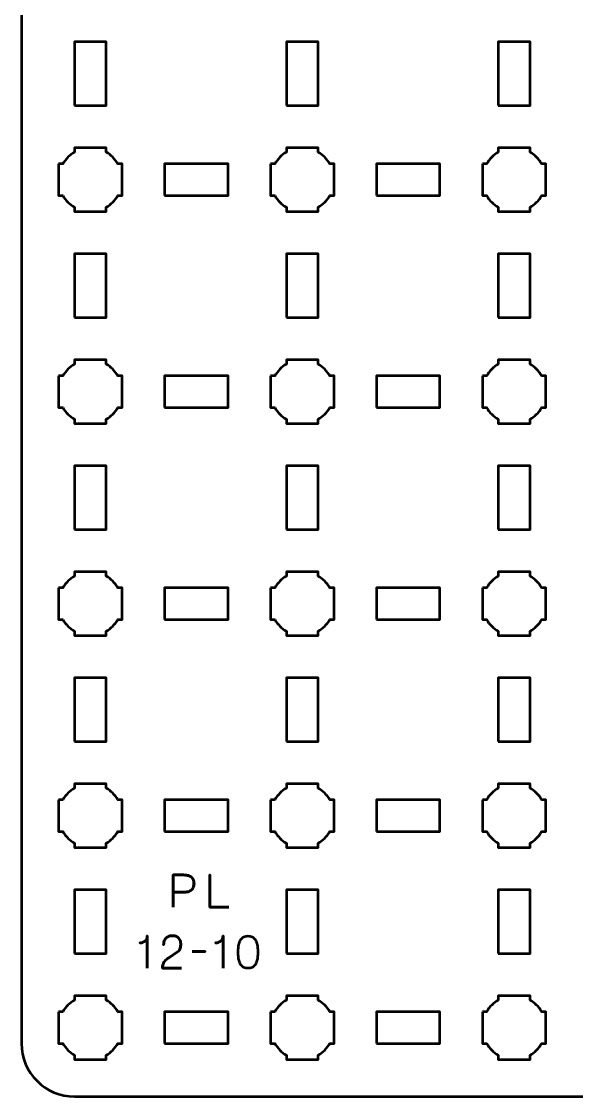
# Model space of a CAD drawing. Header units: centimetres. Extents: x -22.1 to 1.1, y -24.5 to -5.2.
# Drawn here: x -22.15 to -16.91, y -24.5 to -14.36 of the extents above; entities that cross this region are included whole.
import ezdxf

# ---------------------------------------------------------------- set-up
doc = ezdxf.new("R2010")
doc.units = ezdxf.units.CM
doc.header["$MEASUREMENT"] = 0
doc.layers.add('Layer 1', color=7, linetype='Continuous')

msp = doc.modelspace()

# ---------------------------------------------------------------- linework, layer by layer
at = {"layer": 'Layer 1', "color": 250, "lineweight": 53}
for points in [[(-21.65, -15.15), (-21.35, -15.15), (-21.35, -14.55), (-21.65, -14.55), (-21.65, -15.15)], [(-19.65, -15.15), (-19.35, -15.15), (-19.35, -14.55), (-19.65, -14.55), (-19.65, -15.15)], [(-17.65, -15.15), (-17.35, -15.15), (-17.35, -14.55), (-17.65, -14.55), (-17.65, -15.15)], [(-20.8, -16), (-20.2, -16), (-20.2, -15.7), (-20.8, -15.7), (-20.8, -16)], [(-18.8, -16), (-18.2, -16), (-18.2, -15.7), (-18.8, -15.7), (-18.8, -16)], [(-21.65, -17.15), (-21.35, -17.15), (-21.35, -16.55), (-21.65, -16.55), (-21.65, -17.15)], [(-19.65, -17.15), (-19.35, -17.15), (-19.35, -16.55), (-19.65, -16.55), (-19.65, -17.15)], [(-17.65, -17.15), (-17.35, -17.15), (-17.35, -16.55), (-17.65, -16.55), (-17.65, -17.15)], [(-20.8, -18), (-20.2, -18), (-20.2, -17.7), (-20.8, -17.7), (-20.8, -18)], [(-18.8, -18), (-18.2, -18), (-18.2, -17.7), (-18.8, -17.7), (-18.8, -18)], [(-21.65, -19.15), (-21.35, -19.15), (-21.35, -18.55), (-21.65, -18.55), (-21.65, -19.15)], [(-19.65, -19.15), (-19.35, -19.15), (-19.35, -18.55), (-19.65, -18.55), (-19.65, -19.15)], [(-17.65, -19.15), (-17.35, -19.15), (-17.35, -18.55), (-17.65, -18.55), (-17.65, -19.15)], [(-20.8, -20), (-20.2, -20), (-20.2, -19.7), (-20.8, -19.7), (-20.8, -20)], [(-18.8, -20), (-18.2, -20), (-18.2, -19.7), (-18.8, -19.7), (-18.8, -20)], [(-21.65, -21.15), (-21.35, -21.15), (-21.35, -20.55), (-21.65, -20.55), (-21.65, -21.15)], [(-19.65, -21.15), (-19.35, -21.15), (-19.35, -20.55), (-19.65, -20.55), (-19.65, -21.15)], [(-17.65, -21.15), (-17.35, -21.15), (-17.35, -20.55), (-17.65, -20.55), (-17.65, -21.15)], [(-20.8, -22), (-20.2, -22), (-20.2, -21.7), (-20.8, -21.7), (-20.8, -22)], [(-18.8, -22), (-18.2, -22), (-18.2, -21.7), (-18.8, -21.7), (-18.8, -22)], [(-21.65, -23.15), (-21.35, -23.15), (-21.35, -22.55), (-21.65, -22.55), (-21.65, -23.15)], [(-19.65, -23.15), (-19.35, -23.15), (-19.35, -22.55), (-19.65, -22.55), (-19.65, -23.15)], [(-17.65, -23.15), (-17.35, -23.15), (-17.35, -22.55), (-17.65, -22.55), (-17.65, -23.15)], [(-20.8, -24), (-20.2, -24), (-20.2, -23.7), (-20.8, -23.7), (-20.8, -24)], [(-18.8, -24), (-18.2, -24), (-18.2, -23.7), (-18.8, -23.7), (-18.8, -24)]]:
    msp.add_lwpolyline(points, close=True, dxfattribs=at)
msp.add_open_spline([(-22.15, -24), (-22.15, -24), (-22.15, -5.7), (-22.15, -5.7), (-22.15, -5.7), (-22.15, -5.42391), (-21.92609, -5.2), (-21.65, -5.2), (-21.65, -5.2), (-21.65, -5.2), (0.65, -5.2), (0.65, -5.2), (0.65, -5.2), (0.92609, -5.2), (1.15, -5.42391), (1.15, -5.7), (1.15, -5.7), (1.15, -5.7), (1.15, -24), (1.15, -24), (1.15, -24), (1.15, -24.27609), (0.92609, -24.5), (0.65, -24.5), (0.65, -24.5), (0.65, -24.5), (-21.65, -24.5), (-21.65, -24.5), (-21.65, -24.5), (-21.92609, -24.5), (-22.15, -24.27609), (-22.15, -24)], degree=3, knots=[0, 0, 0, 0, 0.125, 0.125, 0.125, 0.125, 0.25, 0.25, 0.25, 0.25, 0.375, 0.375, 0.375, 0.375, 0.5, 0.5, 0.5, 0.5, 0.625, 0.625, 0.625, 0.625, 0.75, 0.75, 0.75, 0.75, 0.875, 0.875, 0.875, 0.875, 1, 1, 1, 1], dxfattribs=at)
at = {"layer": 'Layer 1', "lineweight": 53}
for points in [[(-21.8, -15.7), (-21.8, -15.7), (-21.75985, -15.7), (-21.75985, -15.7), (-21.75985, -15.7), (-21.7335, -15.65447), (-21.69553, -15.6165), (-21.65, -15.59015), (-21.65, -15.59015), (-21.65, -15.59015), (-21.65, -15.55), (-21.65, -15.55), (-21.65, -15.55), (-21.65, -15.55), (-21.5, -15.55), (-21.5, -15.55), (-21.5, -15.55), (-21.5, -15.55), (-21.35, -15.55), (-21.35, -15.55), (-21.35, -15.55), (-21.35, -15.55), (-21.35, -15.59015), (-21.35, -15.59015), (-21.35, -15.59015), (-21.30447, -15.6165), (-21.2665, -15.65447), (-21.24015, -15.7), (-21.24015, -15.7), (-21.24015, -15.7), (-21.2, -15.7), (-21.2, -15.7), (-21.2, -15.7), (-21.2, -15.7), (-21.2, -15.85), (-21.2, -15.85), (-21.2, -15.85), (-21.2, -15.85), (-21.2, -16), (-21.2, -16), (-21.2, -16), (-21.2, -16), (-21.24015, -16), (-21.24015, -16), (-21.24015, -16), (-21.2665, -16.04553), (-21.30447, -16.0835), (-21.35, -16.10985), (-21.35, -16.10985), (-21.35, -16.10985), (-21.35, -16.15), (-21.35, -16.15), (-21.35, -16.15), (-21.35, -16.15), (-21.5, -16.15), (-21.5, -16.15), (-21.5, -16.15), (-21.5, -16.15), (-21.65, -16.15), (-21.65, -16.15), (-21.65, -16.15), (-21.65, -16.15), (-21.65, -16.10985), (-21.65, -16.10985), (-21.65, -16.10985), (-21.69553, -16.0835), (-21.7335, -16.04553), (-21.75985, -16), (-21.75985, -16), (-21.75985, -16), (-21.8, -16), (-21.8, -16), (-21.8, -16), (-21.8, -16), (-21.8, -15.85), (-21.8, -15.85), (-21.8, -15.85), (-21.8, -15.85), (-21.8, -15.7), (-21.8, -15.7)], [(-19.8, -15.7), (-19.8, -15.7), (-19.75985, -15.7), (-19.75985, -15.7), (-19.75985, -15.7), (-19.7335, -15.65447), (-19.69553, -15.6165), (-19.65, -15.59015), (-19.65, -15.59015), (-19.65, -15.59015), (-19.65, -15.55), (-19.65, -15.55), (-19.65, -15.55), (-19.65, -15.55), (-19.5, -15.55), (-19.5, -15.55), (-19.5, -15.55), (-19.5, -15.55), (-19.35, -15.55), (-19.35, -15.55), (-19.35, -15.55), (-19.35, -15.55), (-19.35, -15.59015), (-19.35, -15.59015), (-19.35, -15.59015), (-19.30447, -15.6165), (-19.2665, -15.65447), (-19.24015, -15.7), (-19.24015, -15.7), (-19.24015, -15.7), (-19.2, -15.7), (-19.2, -15.7), (-19.2, -15.7), (-19.2, -15.7), (-19.2, -15.85), (-19.2, -15.85), (-19.2, -15.85), (-19.2, -15.85), (-19.2, -16), (-19.2, -16), (-19.2, -16), (-19.2, -16), (-19.24015, -16), (-19.24015, -16), (-19.24015, -16), (-19.2665, -16.04553), (-19.30447, -16.0835), (-19.35, -16.10985), (-19.35, -16.10985), (-19.35, -16.10985), (-19.35, -16.15), (-19.35, -16.15), (-19.35, -16.15), (-19.35, -16.15), (-19.5, -16.15), (-19.5, -16.15), (-19.5, -16.15), (-19.5, -16.15), (-19.65, -16.15), (-19.65, -16.15), (-19.65, -16.15), (-19.65, -16.15), (-19.65, -16.10985), (-19.65, -16.10985), (-19.65, -16.10985), (-19.69553, -16.0835), (-19.7335, -16.04553), (-19.75985, -16), (-19.75985, -16), (-19.75985, -16), (-19.8, -16), (-19.8, -16), (-19.8, -16), (-19.8, -16), (-19.8, -15.85), (-19.8, -15.85), (-19.8, -15.85), (-19.8, -15.85), (-19.8, -15.7), (-19.8, -15.7)], [(-17.8, -15.7), (-17.8, -15.7), (-17.75985, -15.7), (-17.75985, -15.7), (-17.75985, -15.7), (-17.7335, -15.65447), (-17.69553, -15.6165), (-17.65, -15.59015), (-17.65, -15.59015), (-17.65, -15.59015), (-17.65, -15.55), (-17.65, -15.55), (-17.65, -15.55), (-17.65, -15.55), (-17.5, -15.55), (-17.5, -15.55), (-17.5, -15.55), (-17.5, -15.55), (-17.35, -15.55), (-17.35, -15.55), (-17.35, -15.55), (-17.35, -15.55), (-17.35, -15.59015), (-17.35, -15.59015), (-17.35, -15.59015), (-17.30447, -15.6165), (-17.2665, -15.65447), (-17.24015, -15.7), (-17.24015, -15.7), (-17.24015, -15.7), (-17.2, -15.7), (-17.2, -15.7), (-17.2, -15.7), (-17.2, -15.7), (-17.2, -15.85), (-17.2, -15.85), (-17.2, -15.85), (-17.2, -15.85), (-17.2, -16), (-17.2, -16), (-17.2, -16), (-17.2, -16), (-17.24015, -16), (-17.24015, -16), (-17.24015, -16), (-17.2665, -16.04553), (-17.30447, -16.0835), (-17.35, -16.10985), (-17.35, -16.10985), (-17.35, -16.10985), (-17.35, -16.15), (-17.35, -16.15), (-17.35, -16.15), (-17.35, -16.15), (-17.5, -16.15), (-17.5, -16.15), (-17.5, -16.15), (-17.5, -16.15), (-17.65, -16.15), (-17.65, -16.15), (-17.65, -16.15), (-17.65, -16.15), (-17.65, -16.10985), (-17.65, -16.10985), (-17.65, -16.10985), (-17.69553, -16.0835), (-17.7335, -16.04553), (-17.75985, -16), (-17.75985, -16), (-17.75985, -16), (-17.8, -16), (-17.8, -16), (-17.8, -16), (-17.8, -16), (-17.8, -15.85), (-17.8, -15.85), (-17.8, -15.85), (-17.8, -15.85), (-17.8, -15.7), (-17.8, -15.7)], [(-21.8, -17.7), (-21.8, -17.7), (-21.75985, -17.7), (-21.75985, -17.7), (-21.75985, -17.7), (-21.7335, -17.65447), (-21.69553, -17.6165), (-21.65, -17.59015), (-21.65, -17.59015), (-21.65, -17.59015), (-21.65, -17.55), (-21.65, -17.55), (-21.65, -17.55), (-21.65, -17.55), (-21.5, -17.55), (-21.5, -17.55), (-21.5, -17.55), (-21.5, -17.55), (-21.35, -17.55), (-21.35, -17.55), (-21.35, -17.55), (-21.35, -17.55), (-21.35, -17.59015), (-21.35, -17.59015), (-21.35, -17.59015), (-21.30447, -17.6165), (-21.2665, -17.65447), (-21.24015, -17.7), (-21.24015, -17.7), (-21.24015, -17.7), (-21.2, -17.7), (-21.2, -17.7), (-21.2, -17.7), (-21.2, -17.7), (-21.2, -17.85), (-21.2, -17.85), (-21.2, -17.85), (-21.2, -17.85), (-21.2, -18), (-21.2, -18), (-21.2, -18), (-21.2, -18), (-21.24015, -18), (-21.24015, -18), (-21.24015, -18), (-21.2665, -18.04553), (-21.30447, -18.0835), (-21.35, -18.10985), (-21.35, -18.10985), (-21.35, -18.10985), (-21.35, -18.15), (-21.35, -18.15), (-21.35, -18.15), (-21.35, -18.15), (-21.5, -18.15), (-21.5, -18.15), (-21.5, -18.15), (-21.5, -18.15), (-21.65, -18.15), (-21.65, -18.15), (-21.65, -18.15), (-21.65, -18.15), (-21.65, -18.10985), (-21.65, -18.10985), (-21.65, -18.10985), (-21.69553, -18.0835), (-21.7335, -18.04553), (-21.75985, -18), (-21.75985, -18), (-21.75985, -18), (-21.8, -18), (-21.8, -18), (-21.8, -18), (-21.8, -18), (-21.8, -17.85), (-21.8, -17.85), (-21.8, -17.85), (-21.8, -17.85), (-21.8, -17.7), (-21.8, -17.7)], [(-19.8, -17.7), (-19.8, -17.7), (-19.75985, -17.7), (-19.75985, -17.7), (-19.75985, -17.7), (-19.7335, -17.65447), (-19.69553, -17.6165), (-19.65, -17.59015), (-19.65, -17.59015), (-19.65, -17.59015), (-19.65, -17.55), (-19.65, -17.55), (-19.65, -17.55), (-19.65, -17.55), (-19.5, -17.55), (-19.5, -17.55), (-19.5, -17.55), (-19.5, -17.55), (-19.35, -17.55), (-19.35, -17.55), (-19.35, -17.55), (-19.35, -17.55), (-19.35, -17.59015), (-19.35, -17.59015), (-19.35, -17.59015), (-19.30447, -17.6165), (-19.2665, -17.65447), (-19.24015, -17.7), (-19.24015, -17.7), (-19.24015, -17.7), (-19.2, -17.7), (-19.2, -17.7), (-19.2, -17.7), (-19.2, -17.7), (-19.2, -17.85), (-19.2, -17.85), (-19.2, -17.85), (-19.2, -17.85), (-19.2, -18), (-19.2, -18), (-19.2, -18), (-19.2, -18), (-19.24015, -18), (-19.24015, -18), (-19.24015, -18), (-19.2665, -18.04553), (-19.30447, -18.0835), (-19.35, -18.10985), (-19.35, -18.10985), (-19.35, -18.10985), (-19.35, -18.15), (-19.35, -18.15), (-19.35, -18.15), (-19.35, -18.15), (-19.5, -18.15), (-19.5, -18.15), (-19.5, -18.15), (-19.5, -18.15), (-19.65, -18.15), (-19.65, -18.15), (-19.65, -18.15), (-19.65, -18.15), (-19.65, -18.10985), (-19.65, -18.10985), (-19.65, -18.10985), (-19.69553, -18.0835), (-19.7335, -18.04553), (-19.75985, -18), (-19.75985, -18), (-19.75985, -18), (-19.8, -18), (-19.8, -18), (-19.8, -18), (-19.8, -18), (-19.8, -17.85), (-19.8, -17.85), (-19.8, -17.85), (-19.8, -17.85), (-19.8, -17.7), (-19.8, -17.7)], [(-17.8, -17.7), (-17.8, -17.7), (-17.75985, -17.7), (-17.75985, -17.7), (-17.75985, -17.7), (-17.7335, -17.65447), (-17.69553, -17.6165), (-17.65, -17.59015), (-17.65, -17.59015), (-17.65, -17.59015), (-17.65, -17.55), (-17.65, -17.55), (-17.65, -17.55), (-17.65, -17.55), (-17.5, -17.55), (-17.5, -17.55), (-17.5, -17.55), (-17.5, -17.55), (-17.35, -17.55), (-17.35, -17.55), (-17.35, -17.55), (-17.35, -17.55), (-17.35, -17.59015), (-17.35, -17.59015), (-17.35, -17.59015), (-17.30447, -17.6165), (-17.2665, -17.65447), (-17.24015, -17.7), (-17.24015, -17.7), (-17.24015, -17.7), (-17.2, -17.7), (-17.2, -17.7), (-17.2, -17.7), (-17.2, -17.7), (-17.2, -17.85), (-17.2, -17.85), (-17.2, -17.85), (-17.2, -17.85), (-17.2, -18), (-17.2, -18), (-17.2, -18), (-17.2, -18), (-17.24015, -18), (-17.24015, -18), (-17.24015, -18), (-17.2665, -18.04553), (-17.30447, -18.0835), (-17.35, -18.10985), (-17.35, -18.10985), (-17.35, -18.10985), (-17.35, -18.15), (-17.35, -18.15), (-17.35, -18.15), (-17.35, -18.15), (-17.5, -18.15), (-17.5, -18.15), (-17.5, -18.15), (-17.5, -18.15), (-17.65, -18.15), (-17.65, -18.15), (-17.65, -18.15), (-17.65, -18.15), (-17.65, -18.10985), (-17.65, -18.10985), (-17.65, -18.10985), (-17.69553, -18.0835), (-17.7335, -18.04553), (-17.75985, -18), (-17.75985, -18), (-17.75985, -18), (-17.8, -18), (-17.8, -18), (-17.8, -18), (-17.8, -18), (-17.8, -17.85), (-17.8, -17.85), (-17.8, -17.85), (-17.8, -17.85), (-17.8, -17.7), (-17.8, -17.7)], [(-21.8, -19.7), (-21.8, -19.7), (-21.75985, -19.7), (-21.75985, -19.7), (-21.75985, -19.7), (-21.7335, -19.65447), (-21.69553, -19.6165), (-21.65, -19.59015), (-21.65, -19.59015), (-21.65, -19.59015), (-21.65, -19.55), (-21.65, -19.55), (-21.65, -19.55), (-21.65, -19.55), (-21.5, -19.55), (-21.5, -19.55), (-21.5, -19.55), (-21.5, -19.55), (-21.35, -19.55), (-21.35, -19.55), (-21.35, -19.55), (-21.35, -19.55), (-21.35, -19.59015), (-21.35, -19.59015), (-21.35, -19.59015), (-21.30447, -19.6165), (-21.2665, -19.65447), (-21.24015, -19.7), (-21.24015, -19.7), (-21.24015, -19.7), (-21.2, -19.7), (-21.2, -19.7), (-21.2, -19.7), (-21.2, -19.7), (-21.2, -19.85), (-21.2, -19.85), (-21.2, -19.85), (-21.2, -19.85), (-21.2, -20), (-21.2, -20), (-21.2, -20), (-21.2, -20), (-21.24015, -20), (-21.24015, -20), (-21.24015, -20), (-21.2665, -20.04553), (-21.30447, -20.0835), (-21.35, -20.10985), (-21.35, -20.10985), (-21.35, -20.10985), (-21.35, -20.15), (-21.35, -20.15), (-21.35, -20.15), (-21.35, -20.15), (-21.5, -20.15), (-21.5, -20.15), (-21.5, -20.15), (-21.5, -20.15), (-21.65, -20.15), (-21.65, -20.15), (-21.65, -20.15), (-21.65, -20.15), (-21.65, -20.10985), (-21.65, -20.10985), (-21.65, -20.10985), (-21.69553, -20.0835), (-21.7335, -20.04553), (-21.75985, -20), (-21.75985, -20), (-21.75985, -20), (-21.8, -20), (-21.8, -20), (-21.8, -20), (-21.8, -20), (-21.8, -19.85), (-21.8, -19.85), (-21.8, -19.85), (-21.8, -19.85), (-21.8, -19.7), (-21.8, -19.7)], [(-19.8, -19.7), (-19.8, -19.7), (-19.75985, -19.7), (-19.75985, -19.7), (-19.75985, -19.7), (-19.7335, -19.65447), (-19.69553, -19.6165), (-19.65, -19.59015), (-19.65, -19.59015), (-19.65, -19.59015), (-19.65, -19.55), (-19.65, -19.55), (-19.65, -19.55), (-19.65, -19.55), (-19.5, -19.55), (-19.5, -19.55), (-19.5, -19.55), (-19.5, -19.55), (-19.35, -19.55), (-19.35, -19.55), (-19.35, -19.55), (-19.35, -19.55), (-19.35, -19.59015), (-19.35, -19.59015), (-19.35, -19.59015), (-19.30447, -19.6165), (-19.2665, -19.65447), (-19.24015, -19.7), (-19.24015, -19.7), (-19.24015, -19.7), (-19.2, -19.7), (-19.2, -19.7), (-19.2, -19.7), (-19.2, -19.7), (-19.2, -19.85), (-19.2, -19.85), (-19.2, -19.85), (-19.2, -19.85), (-19.2, -20), (-19.2, -20), (-19.2, -20), (-19.2, -20), (-19.24015, -20), (-19.24015, -20), (-19.24015, -20), (-19.2665, -20.04553), (-19.30447, -20.0835), (-19.35, -20.10985), (-19.35, -20.10985), (-19.35, -20.10985), (-19.35, -20.15), (-19.35, -20.15), (-19.35, -20.15), (-19.35, -20.15), (-19.5, -20.15), (-19.5, -20.15), (-19.5, -20.15), (-19.5, -20.15), (-19.65, -20.15), (-19.65, -20.15), (-19.65, -20.15), (-19.65, -20.15), (-19.65, -20.10985), (-19.65, -20.10985), (-19.65, -20.10985), (-19.69553, -20.0835), (-19.7335, -20.04553), (-19.75985, -20), (-19.75985, -20), (-19.75985, -20), (-19.8, -20), (-19.8, -20), (-19.8, -20), (-19.8, -20), (-19.8, -19.85), (-19.8, -19.85), (-19.8, -19.85), (-19.8, -19.85), (-19.8, -19.7), (-19.8, -19.7)], [(-17.8, -19.7), (-17.8, -19.7), (-17.75985, -19.7), (-17.75985, -19.7), (-17.75985, -19.7), (-17.7335, -19.65447), (-17.69553, -19.6165), (-17.65, -19.59015), (-17.65, -19.59015), (-17.65, -19.59015), (-17.65, -19.55), (-17.65, -19.55), (-17.65, -19.55), (-17.65, -19.55), (-17.5, -19.55), (-17.5, -19.55), (-17.5, -19.55), (-17.5, -19.55), (-17.35, -19.55), (-17.35, -19.55), (-17.35, -19.55), (-17.35, -19.55), (-17.35, -19.59015), (-17.35, -19.59015), (-17.35, -19.59015), (-17.30447, -19.6165), (-17.2665, -19.65447), (-17.24015, -19.7), (-17.24015, -19.7), (-17.24015, -19.7), (-17.2, -19.7), (-17.2, -19.7), (-17.2, -19.7), (-17.2, -19.7), (-17.2, -19.85), (-17.2, -19.85), (-17.2, -19.85), (-17.2, -19.85), (-17.2, -20), (-17.2, -20), (-17.2, -20), (-17.2, -20), (-17.24015, -20), (-17.24015, -20), (-17.24015, -20), (-17.2665, -20.04553), (-17.30447, -20.0835), (-17.35, -20.10985), (-17.35, -20.10985), (-17.35, -20.10985), (-17.35, -20.15), (-17.35, -20.15), (-17.35, -20.15), (-17.35, -20.15), (-17.5, -20.15), (-17.5, -20.15), (-17.5, -20.15), (-17.5, -20.15), (-17.65, -20.15), (-17.65, -20.15), (-17.65, -20.15), (-17.65, -20.15), (-17.65, -20.10985), (-17.65, -20.10985), (-17.65, -20.10985), (-17.69553, -20.0835), (-17.7335, -20.04553), (-17.75985, -20), (-17.75985, -20), (-17.75985, -20), (-17.8, -20), (-17.8, -20), (-17.8, -20), (-17.8, -20), (-17.8, -19.85), (-17.8, -19.85), (-17.8, -19.85), (-17.8, -19.85), (-17.8, -19.7), (-17.8, -19.7)], [(-21.8, -21.7), (-21.8, -21.7), (-21.75985, -21.7), (-21.75985, -21.7), (-21.75985, -21.7), (-21.7335, -21.65447), (-21.69553, -21.6165), (-21.65, -21.59015), (-21.65, -21.59015), (-21.65, -21.59015), (-21.65, -21.55), (-21.65, -21.55), (-21.65, -21.55), (-21.65, -21.55), (-21.5, -21.55), (-21.5, -21.55), (-21.5, -21.55), (-21.5, -21.55), (-21.35, -21.55), (-21.35, -21.55), (-21.35, -21.55), (-21.35, -21.55), (-21.35, -21.59015), (-21.35, -21.59015), (-21.35, -21.59015), (-21.30447, -21.6165), (-21.2665, -21.65447), (-21.24015, -21.7), (-21.24015, -21.7), (-21.24015, -21.7), (-21.2, -21.7), (-21.2, -21.7), (-21.2, -21.7), (-21.2, -21.7), (-21.2, -21.85), (-21.2, -21.85), (-21.2, -21.85), (-21.2, -21.85), (-21.2, -22), (-21.2, -22), (-21.2, -22), (-21.2, -22), (-21.24015, -22), (-21.24015, -22), (-21.24015, -22), (-21.2665, -22.04553), (-21.30447, -22.0835), (-21.35, -22.10985), (-21.35, -22.10985), (-21.35, -22.10985), (-21.35, -22.15), (-21.35, -22.15), (-21.35, -22.15), (-21.35, -22.15), (-21.5, -22.15), (-21.5, -22.15), (-21.5, -22.15), (-21.5, -22.15), (-21.65, -22.15), (-21.65, -22.15), (-21.65, -22.15), (-21.65, -22.15), (-21.65, -22.10985), (-21.65, -22.10985), (-21.65, -22.10985), (-21.69553, -22.0835), (-21.7335, -22.04553), (-21.75985, -22), (-21.75985, -22), (-21.75985, -22), (-21.8, -22), (-21.8, -22), (-21.8, -22), (-21.8, -22), (-21.8, -21.85), (-21.8, -21.85), (-21.8, -21.85), (-21.8, -21.85), (-21.8, -21.7), (-21.8, -21.7)], [(-19.8, -21.7), (-19.8, -21.7), (-19.75985, -21.7), (-19.75985, -21.7), (-19.75985, -21.7), (-19.7335, -21.65447), (-19.69553, -21.6165), (-19.65, -21.59015), (-19.65, -21.59015), (-19.65, -21.59015), (-19.65, -21.55), (-19.65, -21.55), (-19.65, -21.55), (-19.65, -21.55), (-19.5, -21.55), (-19.5, -21.55), (-19.5, -21.55), (-19.5, -21.55), (-19.35, -21.55), (-19.35, -21.55), (-19.35, -21.55), (-19.35, -21.55), (-19.35, -21.59015), (-19.35, -21.59015), (-19.35, -21.59015), (-19.30447, -21.6165), (-19.2665, -21.65447), (-19.24015, -21.7), (-19.24015, -21.7), (-19.24015, -21.7), (-19.2, -21.7), (-19.2, -21.7), (-19.2, -21.7), (-19.2, -21.7), (-19.2, -21.85), (-19.2, -21.85), (-19.2, -21.85), (-19.2, -21.85), (-19.2, -22), (-19.2, -22), (-19.2, -22), (-19.2, -22), (-19.24015, -22), (-19.24015, -22), (-19.24015, -22), (-19.2665, -22.04553), (-19.30447, -22.0835), (-19.35, -22.10985), (-19.35, -22.10985), (-19.35, -22.10985), (-19.35, -22.15), (-19.35, -22.15), (-19.35, -22.15), (-19.35, -22.15), (-19.5, -22.15), (-19.5, -22.15), (-19.5, -22.15), (-19.5, -22.15), (-19.65, -22.15), (-19.65, -22.15), (-19.65, -22.15), (-19.65, -22.15), (-19.65, -22.10985), (-19.65, -22.10985), (-19.65, -22.10985), (-19.69553, -22.0835), (-19.7335, -22.04553), (-19.75985, -22), (-19.75985, -22), (-19.75985, -22), (-19.8, -22), (-19.8, -22), (-19.8, -22), (-19.8, -22), (-19.8, -21.85), (-19.8, -21.85), (-19.8, -21.85), (-19.8, -21.85), (-19.8, -21.7), (-19.8, -21.7)], [(-17.8, -21.7), (-17.8, -21.7), (-17.75985, -21.7), (-17.75985, -21.7), (-17.75985, -21.7), (-17.7335, -21.65447), (-17.69553, -21.6165), (-17.65, -21.59015), (-17.65, -21.59015), (-17.65, -21.59015), (-17.65, -21.55), (-17.65, -21.55), (-17.65, -21.55), (-17.65, -21.55), (-17.5, -21.55), (-17.5, -21.55), (-17.5, -21.55), (-17.5, -21.55), (-17.35, -21.55), (-17.35, -21.55), (-17.35, -21.55), (-17.35, -21.55), (-17.35, -21.59015), (-17.35, -21.59015), (-17.35, -21.59015), (-17.30447, -21.6165), (-17.2665, -21.65447), (-17.24015, -21.7), (-17.24015, -21.7), (-17.24015, -21.7), (-17.2, -21.7), (-17.2, -21.7), (-17.2, -21.7), (-17.2, -21.7), (-17.2, -21.85), (-17.2, -21.85), (-17.2, -21.85), (-17.2, -21.85), (-17.2, -22), (-17.2, -22), (-17.2, -22), (-17.2, -22), (-17.24015, -22), (-17.24015, -22), (-17.24015, -22), (-17.2665, -22.04553), (-17.30447, -22.0835), (-17.35, -22.10985), (-17.35, -22.10985), (-17.35, -22.10985), (-17.35, -22.15), (-17.35, -22.15), (-17.35, -22.15), (-17.35, -22.15), (-17.5, -22.15), (-17.5, -22.15), (-17.5, -22.15), (-17.5, -22.15), (-17.65, -22.15), (-17.65, -22.15), (-17.65, -22.15), (-17.65, -22.15), (-17.65, -22.10985), (-17.65, -22.10985), (-17.65, -22.10985), (-17.69553, -22.0835), (-17.7335, -22.04553), (-17.75985, -22), (-17.75985, -22), (-17.75985, -22), (-17.8, -22), (-17.8, -22), (-17.8, -22), (-17.8, -22), (-17.8, -21.85), (-17.8, -21.85), (-17.8, -21.85), (-17.8, -21.85), (-17.8, -21.7), (-17.8, -21.7)], [(-21.8, -23.7), (-21.8, -23.7), (-21.75985, -23.7), (-21.75985, -23.7), (-21.75985, -23.7), (-21.7335, -23.65447), (-21.69553, -23.6165), (-21.65, -23.59015), (-21.65, -23.59015), (-21.65, -23.59015), (-21.65, -23.55), (-21.65, -23.55), (-21.65, -23.55), (-21.65, -23.55), (-21.5, -23.55), (-21.5, -23.55), (-21.5, -23.55), (-21.5, -23.55), (-21.35, -23.55), (-21.35, -23.55), (-21.35, -23.55), (-21.35, -23.55), (-21.35, -23.59015), (-21.35, -23.59015), (-21.35, -23.59015), (-21.30447, -23.6165), (-21.2665, -23.65447), (-21.24015, -23.7), (-21.24015, -23.7), (-21.24015, -23.7), (-21.2, -23.7), (-21.2, -23.7), (-21.2, -23.7), (-21.2, -23.7), (-21.2, -23.85), (-21.2, -23.85), (-21.2, -23.85), (-21.2, -23.85), (-21.2, -24), (-21.2, -24), (-21.2, -24), (-21.2, -24), (-21.24015, -24), (-21.24015, -24), (-21.24015, -24), (-21.2665, -24.04553), (-21.30447, -24.0835), (-21.35, -24.10985), (-21.35, -24.10985), (-21.35, -24.10985), (-21.35, -24.15), (-21.35, -24.15), (-21.35, -24.15), (-21.35, -24.15), (-21.5, -24.15), (-21.5, -24.15), (-21.5, -24.15), (-21.5, -24.15), (-21.65, -24.15), (-21.65, -24.15), (-21.65, -24.15), (-21.65, -24.15), (-21.65, -24.10985), (-21.65, -24.10985), (-21.65, -24.10985), (-21.69553, -24.0835), (-21.7335, -24.04553), (-21.75985, -24), (-21.75985, -24), (-21.75985, -24), (-21.8, -24), (-21.8, -24), (-21.8, -24), (-21.8, -24), (-21.8, -23.85), (-21.8, -23.85), (-21.8, -23.85), (-21.8, -23.85), (-21.8, -23.7), (-21.8, -23.7)], [(-19.8, -23.7), (-19.8, -23.7), (-19.75985, -23.7), (-19.75985, -23.7), (-19.75985, -23.7), (-19.7335, -23.65447), (-19.69553, -23.6165), (-19.65, -23.59015), (-19.65, -23.59015), (-19.65, -23.59015), (-19.65, -23.55), (-19.65, -23.55), (-19.65, -23.55), (-19.65, -23.55), (-19.5, -23.55), (-19.5, -23.55), (-19.5, -23.55), (-19.5, -23.55), (-19.35, -23.55), (-19.35, -23.55), (-19.35, -23.55), (-19.35, -23.55), (-19.35, -23.59015), (-19.35, -23.59015), (-19.35, -23.59015), (-19.30447, -23.6165), (-19.2665, -23.65447), (-19.24015, -23.7), (-19.24015, -23.7), (-19.24015, -23.7), (-19.2, -23.7), (-19.2, -23.7), (-19.2, -23.7), (-19.2, -23.7), (-19.2, -23.85), (-19.2, -23.85), (-19.2, -23.85), (-19.2, -23.85), (-19.2, -24), (-19.2, -24), (-19.2, -24), (-19.2, -24), (-19.24015, -24), (-19.24015, -24), (-19.24015, -24), (-19.2665, -24.04553), (-19.30447, -24.0835), (-19.35, -24.10985), (-19.35, -24.10985), (-19.35, -24.10985), (-19.35, -24.15), (-19.35, -24.15), (-19.35, -24.15), (-19.35, -24.15), (-19.5, -24.15), (-19.5, -24.15), (-19.5, -24.15), (-19.5, -24.15), (-19.65, -24.15), (-19.65, -24.15), (-19.65, -24.15), (-19.65, -24.15), (-19.65, -24.10985), (-19.65, -24.10985), (-19.65, -24.10985), (-19.69553, -24.0835), (-19.7335, -24.04553), (-19.75985, -24), (-19.75985, -24), (-19.75985, -24), (-19.8, -24), (-19.8, -24), (-19.8, -24), (-19.8, -24), (-19.8, -23.85), (-19.8, -23.85), (-19.8, -23.85), (-19.8, -23.85), (-19.8, -23.7), (-19.8, -23.7)], [(-17.8, -23.7), (-17.8, -23.7), (-17.75985, -23.7), (-17.75985, -23.7), (-17.75985, -23.7), (-17.7335, -23.65447), (-17.69553, -23.6165), (-17.65, -23.59015), (-17.65, -23.59015), (-17.65, -23.59015), (-17.65, -23.55), (-17.65, -23.55), (-17.65, -23.55), (-17.65, -23.55), (-17.5, -23.55), (-17.5, -23.55), (-17.5, -23.55), (-17.5, -23.55), (-17.35, -23.55), (-17.35, -23.55), (-17.35, -23.55), (-17.35, -23.55), (-17.35, -23.59015), (-17.35, -23.59015), (-17.35, -23.59015), (-17.30447, -23.6165), (-17.2665, -23.65447), (-17.24015, -23.7), (-17.24015, -23.7), (-17.24015, -23.7), (-17.2, -23.7), (-17.2, -23.7), (-17.2, -23.7), (-17.2, -23.7), (-17.2, -23.85), (-17.2, -23.85), (-17.2, -23.85), (-17.2, -23.85), (-17.2, -24), (-17.2, -24), (-17.2, -24), (-17.2, -24), (-17.24015, -24), (-17.24015, -24), (-17.24015, -24), (-17.2665, -24.04553), (-17.30447, -24.0835), (-17.35, -24.10985), (-17.35, -24.10985), (-17.35, -24.10985), (-17.35, -24.15), (-17.35, -24.15), (-17.35, -24.15), (-17.35, -24.15), (-17.5, -24.15), (-17.5, -24.15), (-17.5, -24.15), (-17.5, -24.15), (-17.65, -24.15), (-17.65, -24.15), (-17.65, -24.15), (-17.65, -24.15), (-17.65, -24.10985), (-17.65, -24.10985), (-17.65, -24.10985), (-17.69553, -24.0835), (-17.7335, -24.04553), (-17.75985, -24), (-17.75985, -24), (-17.75985, -24), (-17.8, -24), (-17.8, -24), (-17.8, -24), (-17.8, -24), (-17.8, -23.85), (-17.8, -23.85), (-17.8, -23.85), (-17.8, -23.85), (-17.8, -23.7), (-17.8, -23.7)]]:
    msp.add_open_spline(points, degree=3, knots=[0, 0, 0, 0, 0.05, 0.05, 0.05, 0.05, 0.1, 0.1, 0.1, 0.1, 0.15, 0.15, 0.15, 0.15, 0.2, 0.2, 0.2, 0.2, 0.25, 0.25, 0.25, 0.25, 0.3, 0.3, 0.3, 0.3, 0.35, 0.35, 0.35, 0.35, 0.4, 0.4, 0.4, 0.4, 0.45, 0.45, 0.45, 0.45, 0.5, 0.5, 0.5, 0.5, 0.55, 0.55, 0.55, 0.55, 0.6, 0.6, 0.6, 0.6, 0.65, 0.65, 0.65, 0.65, 0.7, 0.7, 0.7, 0.7, 0.75, 0.75, 0.75, 0.75, 0.8, 0.8, 0.8, 0.8, 0.85, 0.85, 0.85, 0.85, 0.9, 0.9, 0.9, 0.9, 0.95, 0.95, 0.95, 0.95, 1, 1, 1, 1], dxfattribs=at)
at = {"layer": 'Layer 1', "color": 5, "lineweight": 53}
for points, knots in [([(-20.71741, -22.71494), (-20.71741, -22.71494), (-20.71741, -22.40972), (-20.71741, -22.40972), (-20.71741, -22.40972), (-20.71741, -22.40972), (-20.62004, -22.40972), (-20.62004, -22.40972), (-20.62004, -22.40972), (-20.60057, -22.40979), (-20.58456, -22.41198), (-20.57193, -22.41621), (-20.57193, -22.41621), (-20.55937, -22.42037), (-20.54949, -22.42616), (-20.54236, -22.4335), (-20.54236, -22.4335), (-20.53524, -22.44076), (-20.53016, -22.44909), (-20.52705, -22.45847), (-20.52705, -22.45847), (-20.52402, -22.46786), (-20.52226, -22.47766), (-20.52183, -22.48804), (-20.52183, -22.48804), (-20.52134, -22.49841), (-20.52254, -22.50857), (-20.52536, -22.51844), (-20.52536, -22.51844), (-20.52825, -22.52832), (-20.53312, -22.53728), (-20.54011, -22.54533), (-20.54011, -22.54533), (-20.54702, -22.55337), (-20.5564, -22.55979), (-20.56819, -22.56452), (-20.56819, -22.56452), (-20.57997, -22.56931), (-20.59457, -22.57171), (-20.612, -22.57185), (-20.612, -22.57185), (-20.612, -22.57185), (-20.71741, -22.57185), (-20.71741, -22.57185), (-20.71741, -22.57185), (-20.71741, -22.57185), (-20.612, -22.57185), (-20.612, -22.57185), (-20.612, -22.57185), (-20.59493, -22.57171), (-20.58046, -22.56931), (-20.56875, -22.56452), (-20.56875, -22.56452), (-20.55697, -22.55979), (-20.54758, -22.55337), (-20.54053, -22.54533), (-20.54053, -22.54533), (-20.53354, -22.53728), (-20.52853, -22.52832), (-20.52557, -22.51844), (-20.52557, -22.51844), (-20.52261, -22.50857), (-20.52134, -22.49841), (-20.52183, -22.48804), (-20.52183, -22.48804), (-20.52226, -22.47766), (-20.52402, -22.46786), (-20.52719, -22.45847), (-20.52719, -22.45847), (-20.5303, -22.44909), (-20.53552, -22.44076), (-20.54265, -22.4335), (-20.54265, -22.4335), (-20.54984, -22.42616), (-20.55972, -22.42037), (-20.57228, -22.41621), (-20.57228, -22.41621), (-20.58491, -22.41198), (-20.60078, -22.40979), (-20.62004, -22.40972), (-20.62004, -22.40972), (-20.62004, -22.40972), (-20.71741, -22.40972), (-20.71741, -22.40972), (-20.71741, -22.40972), (-20.71741, -22.40972), (-20.71741, -22.71494), (-20.71741, -22.71494)], [0, 0, 0, 0, 0.04545455, 0.04545455, 0.04545455, 0.04545455, 0.09090909, 0.09090909, 0.09090909, 0.09090909, 0.13636364, 0.13636364, 0.13636364, 0.13636364, 0.18181818, 0.18181818, 0.18181818, 0.18181818, 0.22727273, 0.22727273, 0.22727273, 0.22727273, 0.27272727, 0.27272727, 0.27272727, 0.27272727, 0.31818182, 0.31818182, 0.31818182, 0.31818182, 0.36363636, 0.36363636, 0.36363636, 0.36363636, 0.40909091, 0.40909091, 0.40909091, 0.40909091, 0.45454545, 0.45454545, 0.45454545, 0.45454545, 0.5, 0.5, 0.5, 0.5, 0.54545455, 0.54545455, 0.54545455, 0.54545455, 0.59090909, 0.59090909, 0.59090909, 0.59090909, 0.63636364, 0.63636364, 0.63636364, 0.63636364, 0.68181818, 0.68181818, 0.68181818, 0.68181818, 0.72727273, 0.72727273, 0.72727273, 0.72727273, 0.77272727, 0.77272727, 0.77272727, 0.77272727, 0.81818182, 0.81818182, 0.81818182, 0.81818182, 0.86363636, 0.86363636, 0.86363636, 0.86363636, 0.90909091, 0.90909091, 0.90909091, 0.90909091, 0.95454545, 0.95454545, 0.95454545, 0.95454545, 1, 1, 1, 1]), ([(-20.19291, -22.71494), (-20.19291, -22.71494), (-20.37113, -22.71494), (-20.37113, -22.71494), (-20.37113, -22.71494), (-20.37113, -22.71494), (-20.37113, -22.40972), (-20.37113, -22.40972), (-20.37113, -22.40972), (-20.37113, -22.40972), (-20.37113, -22.71494), (-20.37113, -22.71494), (-20.37113, -22.71494), (-20.37113, -22.71494), (-20.19291, -22.71494), (-20.19291, -22.71494)], [0, 0, 0, 0, 0.25, 0.25, 0.25, 0.25, 0.5, 0.5, 0.5, 0.5, 0.75, 0.75, 0.75, 0.75, 1, 1, 1, 1]), ([(-20.96251, -23.29025), (-20.96251, -23.29025), (-20.96251, -22.98503), (-20.96251, -22.98503), (-20.96251, -22.98503), (-20.96258, -22.9954), (-20.96442, -23.00429), (-20.96795, -23.0117), (-20.96795, -23.0117), (-20.9714, -23.01918), (-20.97599, -23.02532), (-20.98163, -23.03025), (-20.98163, -23.03025), (-20.98728, -23.03519), (-20.99335, -23.03914), (-20.99984, -23.04211), (-20.99984, -23.04211), (-21.00633, -23.045), (-21.01261, -23.04719), (-21.01868, -23.04853), (-21.01868, -23.04853), (-21.02481, -23.04994), (-21.03004, -23.05079), (-21.03448, -23.05107), (-21.03448, -23.05107), (-21.03004, -23.05079), (-21.02481, -23.04994), (-21.01868, -23.04853), (-21.01868, -23.04853), (-21.01261, -23.04719), (-21.00633, -23.045), (-20.99984, -23.04211), (-20.99984, -23.04211), (-20.99335, -23.03914), (-20.98728, -23.03519), (-20.98163, -23.03025), (-20.98163, -23.03025), (-20.97599, -23.02532), (-20.9714, -23.01918), (-20.96795, -23.0117), (-20.96795, -23.0117), (-20.96442, -23.00429), (-20.96258, -22.9954), (-20.96251, -22.98503), (-20.96251, -22.98503), (-20.96251, -22.98503), (-20.96251, -23.29025), (-20.96251, -23.29025)], [0, 0, 0, 0, 0.08333333, 0.08333333, 0.08333333, 0.08333333, 0.16666667, 0.16666667, 0.16666667, 0.16666667, 0.25, 0.25, 0.25, 0.25, 0.33333333, 0.33333333, 0.33333333, 0.33333333, 0.41666667, 0.41666667, 0.41666667, 0.41666667, 0.5, 0.5, 0.5, 0.5, 0.58333333, 0.58333333, 0.58333333, 0.58333333, 0.66666667, 0.66666667, 0.66666667, 0.66666667, 0.75, 0.75, 0.75, 0.75, 0.83333333, 0.83333333, 0.83333333, 0.83333333, 0.91666667, 0.91666667, 0.91666667, 0.91666667, 1, 1, 1, 1]), ([(-20.63867, -23.29025), (-20.63867, -23.29025), (-20.82028, -23.29025), (-20.82028, -23.29025), (-20.82028, -23.29025), (-20.81993, -23.27797), (-20.81838, -23.26711), (-20.81576, -23.25779), (-20.81576, -23.25779), (-20.81308, -23.24848), (-20.80949, -23.2403), (-20.80504, -23.23324), (-20.80504, -23.23324), (-20.80052, -23.22619), (-20.79537, -23.21991), (-20.78952, -23.2144), (-20.78952, -23.2144), (-20.78366, -23.20883), (-20.77738, -23.20375), (-20.77061, -23.19895), (-20.77061, -23.19895), (-20.76384, -23.19422), (-20.75685, -23.1895), (-20.74958, -23.18484), (-20.74958, -23.18484), (-20.74958, -23.18484), (-20.67719, -23.13658), (-20.67719, -23.13658), (-20.67719, -23.13658), (-20.66979, -23.13136), (-20.664, -23.12565), (-20.65991, -23.11951), (-20.65991, -23.11951), (-20.65575, -23.11337), (-20.65285, -23.10688), (-20.65109, -23.10003), (-20.65109, -23.10003), (-20.6494, -23.09326), (-20.64834, -23.08628), (-20.64799, -23.07922), (-20.64799, -23.07922), (-20.64763, -23.07209), (-20.64749, -23.06497), (-20.64756, -23.05784), (-20.64756, -23.05784), (-20.64756, -23.05199), (-20.64834, -23.04571), (-20.64989, -23.03893), (-20.64989, -23.03893), (-20.65151, -23.03223), (-20.65405, -23.02553), (-20.65765, -23.0189), (-20.65765, -23.0189), (-20.66125, -23.01226), (-20.66605, -23.0062), (-20.67204, -23.00069), (-20.67204, -23.00069), (-20.67804, -22.99526), (-20.68545, -22.99089), (-20.69427, -22.98757), (-20.69427, -22.98757), (-20.70309, -22.98425), (-20.71346, -22.98256), (-20.72545, -22.98249), (-20.72545, -22.98249), (-20.73752, -22.98256), (-20.74817, -22.98425), (-20.75735, -22.9875), (-20.75735, -22.9875), (-20.76652, -22.99074), (-20.77435, -22.99526), (-20.78084, -23.00097), (-20.78084, -23.00097), (-20.78733, -23.00669), (-20.79255, -23.01332), (-20.79664, -23.02073), (-20.79664, -23.02073), (-20.80074, -23.02814), (-20.8037, -23.03604), (-20.8056, -23.04437), (-20.8056, -23.04437), (-20.80751, -23.05269), (-20.80843, -23.06116), (-20.80843, -23.0697), (-20.80843, -23.0697), (-20.80843, -23.06116), (-20.80751, -23.05269), (-20.8056, -23.04437), (-20.8056, -23.04437), (-20.8037, -23.03604), (-20.80074, -23.02814), (-20.79664, -23.02073), (-20.79664, -23.02073), (-20.79255, -23.01332), (-20.78733, -23.00669), (-20.78084, -23.00097), (-20.78084, -23.00097), (-20.77435, -22.99526), (-20.76652, -22.99074), (-20.75735, -22.9875), (-20.75735, -22.9875), (-20.74817, -22.98425), (-20.73752, -22.98256), (-20.72545, -22.98249), (-20.72545, -22.98249), (-20.71346, -22.98256), (-20.70309, -22.98425), (-20.69427, -22.98757), (-20.69427, -22.98757), (-20.68545, -22.99089), (-20.67804, -22.99526), (-20.67204, -23.00069), (-20.67204, -23.00069), (-20.66605, -23.0062), (-20.66125, -23.01226), (-20.65765, -23.0189), (-20.65765, -23.0189), (-20.65405, -23.02553), (-20.65151, -23.03223), (-20.64989, -23.03893), (-20.64989, -23.03893), (-20.64834, -23.04571), (-20.64756, -23.05199), (-20.64756, -23.05784), (-20.64756, -23.05784), (-20.64749, -23.06497), (-20.64763, -23.07209), (-20.64799, -23.07922), (-20.64799, -23.07922), (-20.64834, -23.08628), (-20.6494, -23.09326), (-20.65109, -23.10003), (-20.65109, -23.10003), (-20.65285, -23.10688), (-20.65575, -23.11337), (-20.65991, -23.11951), (-20.65991, -23.11951), (-20.664, -23.12565), (-20.66979, -23.13136), (-20.67719, -23.13658), (-20.67719, -23.13658), (-20.67719, -23.13658), (-20.74958, -23.18484), (-20.74958, -23.18484), (-20.74958, -23.18484), (-20.75685, -23.1895), (-20.76384, -23.19422), (-20.77061, -23.19895), (-20.77061, -23.19895), (-20.77738, -23.20375), (-20.78366, -23.20883), (-20.78952, -23.2144), (-20.78952, -23.2144), (-20.79537, -23.21991), (-20.80052, -23.22619), (-20.80504, -23.23324), (-20.80504, -23.23324), (-20.80949, -23.2403), (-20.81308, -23.24848), (-20.81576, -23.25779), (-20.81576, -23.25779), (-20.81838, -23.26711), (-20.81993, -23.27797), (-20.82028, -23.29025), (-20.82028, -23.29025), (-20.82028, -23.29025), (-20.63867, -23.29025), (-20.63867, -23.29025)], [0, 0, 0, 0, 0.02380952, 0.02380952, 0.02380952, 0.02380952, 0.04761905, 0.04761905, 0.04761905, 0.04761905, 0.07142857, 0.07142857, 0.07142857, 0.07142857, 0.0952381, 0.0952381, 0.0952381, 0.0952381, 0.11904762, 0.11904762, 0.11904762, 0.11904762, 0.14285714, 0.14285714, 0.14285714, 0.14285714, 0.16666667, 0.16666667, 0.16666667, 0.16666667, 0.19047619, 0.19047619, 0.19047619, 0.19047619, 0.21428571, 0.21428571, 0.21428571, 0.21428571, 0.23809524, 0.23809524, 0.23809524, 0.23809524, 0.26190476, 0.26190476, 0.26190476, 0.26190476, 0.28571429, 0.28571429, 0.28571429, 0.28571429, 0.30952381, 0.30952381, 0.30952381, 0.30952381, 0.33333333, 0.33333333, 0.33333333, 0.33333333, 0.35714286, 0.35714286, 0.35714286, 0.35714286, 0.38095238, 0.38095238, 0.38095238, 0.38095238, 0.4047619, 0.4047619, 0.4047619, 0.4047619, 0.42857143, 0.42857143, 0.42857143, 0.42857143, 0.45238095, 0.45238095, 0.45238095, 0.45238095, 0.47619048, 0.47619048, 0.47619048, 0.47619048, 0.5, 0.5, 0.5, 0.5, 0.52380952, 0.52380952, 0.52380952, 0.52380952, 0.54761905, 0.54761905, 0.54761905, 0.54761905, 0.57142857, 0.57142857, 0.57142857, 0.57142857, 0.5952381, 0.5952381, 0.5952381, 0.5952381, 0.61904762, 0.61904762, 0.61904762, 0.61904762, 0.64285714, 0.64285714, 0.64285714, 0.64285714, 0.66666667, 0.66666667, 0.66666667, 0.66666667, 0.69047619, 0.69047619, 0.69047619, 0.69047619, 0.71428571, 0.71428571, 0.71428571, 0.71428571, 0.73809524, 0.73809524, 0.73809524, 0.73809524, 0.76190476, 0.76190476, 0.76190476, 0.76190476, 0.78571429, 0.78571429, 0.78571429, 0.78571429, 0.80952381, 0.80952381, 0.80952381, 0.80952381, 0.83333333, 0.83333333, 0.83333333, 0.83333333, 0.85714286, 0.85714286, 0.85714286, 0.85714286, 0.88095238, 0.88095238, 0.88095238, 0.88095238, 0.9047619, 0.9047619, 0.9047619, 0.9047619, 0.92857143, 0.92857143, 0.92857143, 0.92857143, 0.95238095, 0.95238095, 0.95238095, 0.95238095, 0.97619048, 0.97619048, 0.97619048, 0.97619048, 1, 1, 1, 1]), ([(-20.24667, -23.29025), (-20.24667, -23.29025), (-20.24667, -22.98503), (-20.24667, -22.98503), (-20.24667, -22.98503), (-20.24674, -22.9954), (-20.24858, -23.00429), (-20.25211, -23.0117), (-20.25211, -23.0117), (-20.25556, -23.01918), (-20.26015, -23.02532), (-20.26579, -23.03025), (-20.26579, -23.03025), (-20.27144, -23.03519), (-20.27751, -23.03914), (-20.284, -23.04211), (-20.284, -23.04211), (-20.29049, -23.045), (-20.29677, -23.04719), (-20.30284, -23.04853), (-20.30284, -23.04853), (-20.30897, -23.04994), (-20.3142, -23.05079), (-20.31864, -23.05107), (-20.31864, -23.05107), (-20.3142, -23.05079), (-20.30897, -23.04994), (-20.30284, -23.04853), (-20.30284, -23.04853), (-20.29677, -23.04719), (-20.29049, -23.045), (-20.284, -23.04211), (-20.284, -23.04211), (-20.27751, -23.03914), (-20.27144, -23.03519), (-20.26579, -23.03025), (-20.26579, -23.03025), (-20.26015, -23.02532), (-20.25556, -23.01918), (-20.25211, -23.0117), (-20.25211, -23.0117), (-20.24858, -23.00429), (-20.24674, -22.9954), (-20.24667, -22.98503), (-20.24667, -22.98503), (-20.24667, -22.98503), (-20.24667, -23.29025), (-20.24667, -23.29025)], [0, 0, 0, 0, 0.08333333, 0.08333333, 0.08333333, 0.08333333, 0.16666667, 0.16666667, 0.16666667, 0.16666667, 0.25, 0.25, 0.25, 0.25, 0.33333333, 0.33333333, 0.33333333, 0.33333333, 0.41666667, 0.41666667, 0.41666667, 0.41666667, 0.5, 0.5, 0.5, 0.5, 0.58333333, 0.58333333, 0.58333333, 0.58333333, 0.66666667, 0.66666667, 0.66666667, 0.66666667, 0.75, 0.75, 0.75, 0.75, 0.83333333, 0.83333333, 0.83333333, 0.83333333, 0.91666667, 0.91666667, 0.91666667, 0.91666667, 1, 1, 1, 1]), ([(-20.01215, -23.29025), (-19.99734, -23.29018), (-19.98457, -23.28757), (-19.97391, -23.28249), (-19.97391, -23.28249), (-19.96333, -23.27741), (-19.95451, -23.27014), (-19.94746, -23.2609), (-19.94746, -23.2609), (-19.94047, -23.25159), (-19.93497, -23.24058), (-19.93088, -23.22788), (-19.93088, -23.22788), (-19.92685, -23.21518), (-19.92396, -23.20128), (-19.92234, -23.18604), (-19.92234, -23.18604), (-19.92064, -23.1708), (-19.9198, -23.15478), (-19.91987, -23.13785), (-19.91987, -23.13785), (-19.9198, -23.12099), (-19.92064, -23.10497), (-19.92234, -23.0898), (-19.92234, -23.0898), (-19.92396, -23.07463), (-19.92685, -23.06066), (-19.93088, -23.04796), (-19.93088, -23.04796), (-19.93497, -23.03533), (-19.94047, -23.02433), (-19.94746, -23.01494), (-19.94746, -23.01494), (-19.95451, -23.00563), (-19.96333, -22.99836), (-19.97391, -22.99328), (-19.97391, -22.99328), (-19.98457, -22.98813), (-19.99734, -22.98552), (-20.01215, -22.98545), (-20.01215, -22.98545), (-20.02697, -22.98552), (-20.03974, -22.98813), (-20.0504, -22.99328), (-20.0504, -22.99328), (-20.06098, -22.99836), (-20.0698, -23.00563), (-20.07685, -23.01494), (-20.07685, -23.01494), (-20.08384, -23.02433), (-20.08934, -23.03533), (-20.09343, -23.04796), (-20.09343, -23.04796), (-20.09746, -23.06066), (-20.10035, -23.07463), (-20.10197, -23.0898), (-20.10197, -23.0898), (-20.10366, -23.10497), (-20.10451, -23.12099), (-20.10444, -23.13785), (-20.10444, -23.13785), (-20.10451, -23.15478), (-20.10366, -23.1708), (-20.10197, -23.18604), (-20.10197, -23.18604), (-20.10035, -23.20128), (-20.09746, -23.21518), (-20.09343, -23.22788), (-20.09343, -23.22788), (-20.08934, -23.24058), (-20.08384, -23.25159), (-20.07685, -23.2609), (-20.07685, -23.2609), (-20.0698, -23.27014), (-20.06098, -23.27741), (-20.0504, -23.28249), (-20.0504, -23.28249), (-20.03974, -23.28757), (-20.02697, -23.29018), (-20.01215, -23.29025)], [0, 0, 0, 0, 0.05, 0.05, 0.05, 0.05, 0.1, 0.1, 0.1, 0.1, 0.15, 0.15, 0.15, 0.15, 0.2, 0.2, 0.2, 0.2, 0.25, 0.25, 0.25, 0.25, 0.3, 0.3, 0.3, 0.3, 0.35, 0.35, 0.35, 0.35, 0.4, 0.4, 0.4, 0.4, 0.45, 0.45, 0.45, 0.45, 0.5, 0.5, 0.5, 0.5, 0.55, 0.55, 0.55, 0.55, 0.6, 0.6, 0.6, 0.6, 0.65, 0.65, 0.65, 0.65, 0.7, 0.7, 0.7, 0.7, 0.75, 0.75, 0.75, 0.75, 0.8, 0.8, 0.8, 0.8, 0.85, 0.85, 0.85, 0.85, 0.9, 0.9, 0.9, 0.9, 0.95, 0.95, 0.95, 0.95, 1, 1, 1, 1]), ([(-20.01215, -23.29025), (-19.99734, -23.29018), (-19.98457, -23.28757), (-19.97391, -23.28249), (-19.97391, -23.28249), (-19.96333, -23.27741), (-19.95451, -23.27014), (-19.94746, -23.2609), (-19.94746, -23.2609), (-19.94047, -23.25159), (-19.93497, -23.24058), (-19.93088, -23.22788), (-19.93088, -23.22788), (-19.92685, -23.21518), (-19.92396, -23.20128), (-19.92234, -23.18604), (-19.92234, -23.18604), (-19.92064, -23.1708), (-19.9198, -23.15478), (-19.91987, -23.13785), (-19.91987, -23.13785), (-19.9198, -23.12099), (-19.92064, -23.10497), (-19.92234, -23.0898), (-19.92234, -23.0898), (-19.92396, -23.07463), (-19.92685, -23.06066), (-19.93088, -23.04796), (-19.93088, -23.04796), (-19.93497, -23.03533), (-19.94047, -23.02433), (-19.94746, -23.01494), (-19.94746, -23.01494), (-19.95451, -23.00563), (-19.96333, -22.99836), (-19.97391, -22.99328), (-19.97391, -22.99328), (-19.98457, -22.98813), (-19.99734, -22.98552), (-20.01215, -22.98545), (-20.01215, -22.98545), (-20.02697, -22.98552), (-20.03974, -22.98813), (-20.0504, -22.99328), (-20.0504, -22.99328), (-20.06098, -22.99836), (-20.0698, -23.00563), (-20.07685, -23.01494), (-20.07685, -23.01494), (-20.08384, -23.02433), (-20.08934, -23.03533), (-20.09343, -23.04796), (-20.09343, -23.04796), (-20.09746, -23.06066), (-20.10035, -23.07463), (-20.10197, -23.0898), (-20.10197, -23.0898), (-20.10366, -23.10497), (-20.10451, -23.12099), (-20.10444, -23.13785), (-20.10444, -23.13785), (-20.10451, -23.15478), (-20.10366, -23.1708), (-20.10197, -23.18604), (-20.10197, -23.18604), (-20.10035, -23.20128), (-20.09746, -23.21518), (-20.09343, -23.22788), (-20.09343, -23.22788), (-20.08934, -23.24058), (-20.08384, -23.25159), (-20.07685, -23.2609), (-20.07685, -23.2609), (-20.0698, -23.27014), (-20.06098, -23.27741), (-20.0504, -23.28249), (-20.0504, -23.28249), (-20.03974, -23.28757), (-20.02697, -23.29018), (-20.01215, -23.29025)], [0, 0, 0, 0, 0.05, 0.05, 0.05, 0.05, 0.1, 0.1, 0.1, 0.1, 0.15, 0.15, 0.15, 0.15, 0.2, 0.2, 0.2, 0.2, 0.25, 0.25, 0.25, 0.25, 0.3, 0.3, 0.3, 0.3, 0.35, 0.35, 0.35, 0.35, 0.4, 0.4, 0.4, 0.4, 0.45, 0.45, 0.45, 0.45, 0.5, 0.5, 0.5, 0.5, 0.55, 0.55, 0.55, 0.55, 0.6, 0.6, 0.6, 0.6, 0.65, 0.65, 0.65, 0.65, 0.7, 0.7, 0.7, 0.7, 0.75, 0.75, 0.75, 0.75, 0.8, 0.8, 0.8, 0.8, 0.85, 0.85, 0.85, 0.85, 0.9, 0.9, 0.9, 0.9, 0.95, 0.95, 0.95, 0.95, 1, 1, 1, 1]), ([(-20.53877, -23.13065), (-20.53877, -23.13065), (-20.41558, -23.13065), (-20.41558, -23.13065), (-20.41558, -23.13065), (-20.41558, -23.13065), (-20.53877, -23.13065), (-20.53877, -23.13065)], [0, 0, 0, 0, 0.5, 0.5, 0.5, 0.5, 1, 1, 1, 1])]:
    msp.add_open_spline(points, degree=3, knots=knots, dxfattribs=at)

doc.saveas('drawing.dxf')
